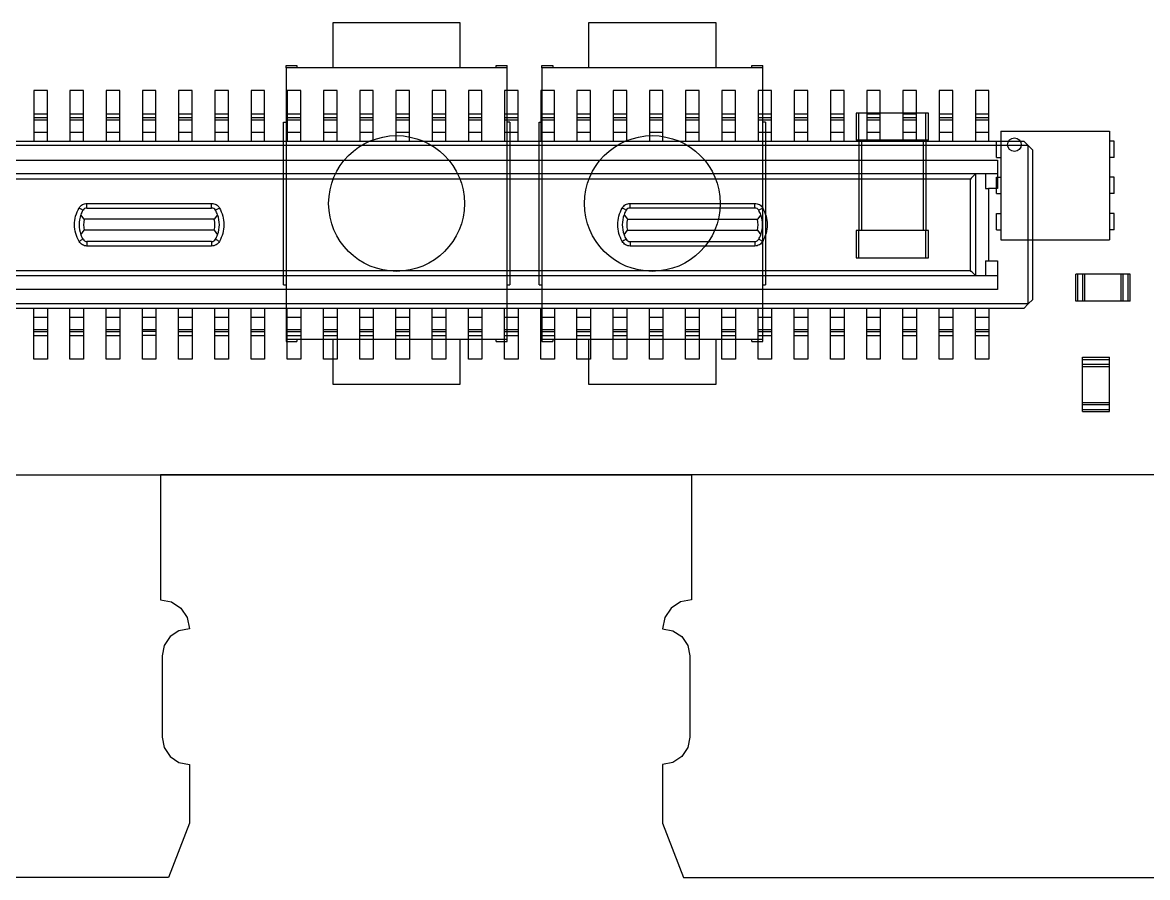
# Model space of a CAD drawing. Header units: millimetres. Extents: x 60.9 to 90.4, y 105.2 to 134.4.
# Drawn here: x 71.16 to 83.59, y 105.2 to 114.65 of the extents above; entities that cross this region are included whole.
import ezdxf

# ---------------------------------------------------------------- set-up
doc = ezdxf.new("R2010")
doc.units = ezdxf.units.MM

msp = doc.modelspace()

# ---------------------------------------------------------------- linework, layer by layer
at = {"color": 7, "linetype": 'Continuous', "lineweight": 25}
for p, q in [((74.593, 114.146), (74.593, 114.646)), ((74.593, 114.646), (75.993, 114.646)), ((75.993, 114.646), (75.993, 114.146)), ((77.418, 114.146), (77.418, 114.646)), ((77.418, 114.646), (78.818, 114.646)), ((78.818, 114.646), (78.818, 114.146)), ((74.073, 114.171), (74.193, 114.171)), ((74.073, 114.146), (74.073, 114.171)), ((74.073, 114.146), (74.073, 111.146)), ((76.513, 114.146), (74.073, 114.146)), ((74.193, 114.171), (74.193, 114.146)), ((76.393, 114.146), (76.393, 114.171)), ((76.393, 114.171), (76.513, 114.171)), ((76.513, 114.146), (76.513, 114.171)), ((76.513, 111.146), (76.513, 114.146)), ((76.898, 114.171), (77.018, 114.171)), ((76.898, 114.146), (76.898, 114.171)), ((76.898, 114.146), (76.898, 111.146)), ((79.338, 114.146), (76.898, 114.146)), ((77.018, 114.171), (77.018, 114.146)), ((79.218, 114.146), (79.218, 114.171)), ((79.218, 114.171), (79.338, 114.171)), ((79.338, 114.146), (79.338, 114.171)), ((79.338, 111.146), (79.338, 114.146)), ((71.436, 113.896), (71.286, 113.896)), ((71.286, 113.896), (71.286, 113.636)), ((71.436, 113.636), (71.436, 113.896)), ((71.836, 113.896), (71.686, 113.896)), ((71.686, 113.896), (71.686, 113.636)), ((71.836, 113.636), (71.836, 113.896)), ((72.236, 113.896), (72.086, 113.896)), ((72.086, 113.896), (72.086, 113.636)), ((72.236, 113.636), (72.236, 113.896)), ((72.636, 113.896), (72.486, 113.896)), ((72.486, 113.896), (72.486, 113.636)), ((72.636, 113.636), (72.636, 113.896)), ((73.036, 113.896), (72.886, 113.896)), ((72.886, 113.896), (72.886, 113.636)), ((73.036, 113.636), (73.036, 113.896)), ((73.436, 113.896), (73.286, 113.896)), ((73.286, 113.896), (73.286, 113.636)), ((73.436, 113.636), (73.436, 113.896)), ((73.836, 113.896), (73.686, 113.896)), ((73.686, 113.896), (73.686, 113.636)), ((73.836, 113.636), (73.836, 113.896)), ((74.236, 113.896), (74.086, 113.896)), ((74.086, 113.896), (74.086, 113.636)), ((74.236, 113.636), (74.236, 113.896)), ((74.636, 113.896), (74.486, 113.896)), ((74.486, 113.896), (74.486, 113.636)), ((74.636, 113.636), (74.636, 113.896)), ((75.036, 113.896), (74.886, 113.896)), ((74.886, 113.896), (74.886, 113.636)), ((75.036, 113.636), (75.036, 113.896)), ((75.436, 113.896), (75.286, 113.896)), ((75.286, 113.896), (75.286, 113.636)), ((75.436, 113.636), (75.436, 113.896)), ((75.836, 113.896), (75.686, 113.896)), ((75.686, 113.896), (75.686, 113.636)), ((75.836, 113.636), (75.836, 113.896)), ((76.236, 113.896), (76.086, 113.896)), ((76.086, 113.896), (76.086, 113.636)), ((76.236, 113.636), (76.236, 113.896)), ((76.636, 113.896), (76.486, 113.896)), ((76.486, 113.896), (76.486, 113.636)), ((76.636, 113.636), (76.636, 113.896)), ((77.036, 113.896), (76.886, 113.896)), ((76.886, 113.896), (76.886, 113.636)), ((77.036, 113.636), (77.036, 113.896)), ((77.436, 113.896), (77.286, 113.896)), ((77.286, 113.896), (77.286, 113.636)), ((77.436, 113.636), (77.436, 113.896)), ((77.836, 113.896), (77.686, 113.896)), ((77.686, 113.896), (77.686, 113.636)), ((77.836, 113.636), (77.836, 113.896)), ((78.236, 113.896), (78.086, 113.896)), ((78.086, 113.896), (78.086, 113.636)), ((78.236, 113.636), (78.236, 113.896)), ((78.636, 113.896), (78.486, 113.896)), ((78.486, 113.896), (78.486, 113.636)), ((78.636, 113.636), (78.636, 113.896)), ((79.036, 113.896), (78.886, 113.896)), ((78.886, 113.896), (78.886, 113.636)), ((79.036, 113.636), (79.036, 113.896)), ((79.436, 113.896), (79.286, 113.896)), ((79.286, 113.896), (79.286, 113.636)), ((79.436, 113.636), (79.436, 113.896)), ((79.836, 113.896), (79.686, 113.896)), ((79.686, 113.896), (79.686, 113.636)), ((79.836, 113.636), (79.836, 113.896)), ((80.236, 113.896), (80.086, 113.896)), ((80.086, 113.896), (80.086, 113.636)), ((80.236, 113.636), (80.236, 113.896)), ((80.636, 113.896), (80.486, 113.896)), ((80.486, 113.896), (80.486, 113.636)), ((80.636, 113.636), (80.636, 113.896)), ((81.036, 113.896), (80.886, 113.896)), ((80.886, 113.896), (80.886, 113.636)), ((81.036, 113.636), (81.036, 113.896)), ((81.436, 113.896), (81.286, 113.896)), ((81.286, 113.896), (81.286, 113.636)), ((81.436, 113.636), (81.436, 113.896)), ((81.836, 113.896), (81.686, 113.896)), ((81.686, 113.896), (81.686, 113.636)), ((81.836, 113.636), (81.836, 113.896)), ((71.286, 113.636), (71.436, 113.636)), ((71.286, 113.636), (71.286, 113.592)), ((71.436, 113.592), (71.286, 113.592)), ((71.286, 113.592), (71.286, 113.569)), ((71.436, 113.592), (71.436, 113.636)), ((71.436, 113.569), (71.436, 113.592)), ((71.686, 113.636), (71.836, 113.636)), ((71.686, 113.636), (71.686, 113.592)), ((71.836, 113.592), (71.686, 113.592)), ((71.686, 113.592), (71.686, 113.569)), ((71.836, 113.592), (71.836, 113.636)), ((71.836, 113.569), (71.836, 113.592)), ((72.086, 113.636), (72.236, 113.636)), ((72.086, 113.636), (72.086, 113.592)), ((72.236, 113.592), (72.086, 113.592)), ((72.086, 113.592), (72.086, 113.569)), ((72.236, 113.592), (72.236, 113.636)), ((72.236, 113.569), (72.236, 113.592)), ((72.486, 113.636), (72.636, 113.636)), ((72.486, 113.636), (72.486, 113.592)), ((72.636, 113.592), (72.486, 113.592)), ((72.486, 113.592), (72.486, 113.569)), ((72.636, 113.592), (72.636, 113.636)), ((72.636, 113.569), (72.636, 113.592)), ((72.886, 113.636), (73.036, 113.636)), ((72.886, 113.636), (72.886, 113.592)), ((73.036, 113.592), (72.886, 113.592)), ((72.886, 113.592), (72.886, 113.569)), ((73.036, 113.592), (73.036, 113.636)), ((73.036, 113.569), (73.036, 113.592)), ((73.286, 113.636), (73.436, 113.636)), ((73.286, 113.636), (73.286, 113.592)), ((73.436, 113.592), (73.286, 113.592)), ((73.286, 113.592), (73.286, 113.569)), ((73.436, 113.592), (73.436, 113.636)), ((73.436, 113.569), (73.436, 113.592)), ((73.686, 113.636), (73.836, 113.636)), ((73.686, 113.636), (73.686, 113.592)), ((73.836, 113.592), (73.686, 113.592)), ((73.686, 113.592), (73.686, 113.569)), ((73.836, 113.592), (73.836, 113.636)), ((73.836, 113.569), (73.836, 113.592)), ((74.086, 113.636), (74.236, 113.636)), ((74.086, 113.636), (74.086, 113.592)), ((74.236, 113.592), (74.086, 113.592)), ((74.086, 113.592), (74.086, 113.569)), ((74.236, 113.592), (74.236, 113.636)), ((74.236, 113.569), (74.236, 113.592)), ((74.486, 113.636), (74.636, 113.636)), ((74.486, 113.636), (74.486, 113.592)), ((74.636, 113.592), (74.486, 113.592)), ((74.486, 113.592), (74.486, 113.569)), ((74.636, 113.592), (74.636, 113.636)), ((74.636, 113.569), (74.636, 113.592)), ((74.886, 113.636), (75.036, 113.636)), ((74.886, 113.636), (74.886, 113.592)), ((75.036, 113.592), (74.886, 113.592)), ((74.886, 113.592), (74.886, 113.569)), ((75.036, 113.592), (75.036, 113.636)), ((75.036, 113.569), (75.036, 113.592)), ((75.286, 113.636), (75.436, 113.636)), ((75.286, 113.636), (75.286, 113.592)), ((75.436, 113.592), (75.286, 113.592)), ((75.286, 113.592), (75.286, 113.569)), ((75.436, 113.592), (75.436, 113.636)), ((75.436, 113.569), (75.436, 113.592)), ((75.686, 113.636), (75.836, 113.636)), ((75.686, 113.636), (75.686, 113.592)), ((75.836, 113.592), (75.686, 113.592)), ((75.686, 113.592), (75.686, 113.569)), ((75.836, 113.592), (75.836, 113.636)), ((75.836, 113.569), (75.836, 113.592)), ((76.086, 113.636), (76.236, 113.636)), ((76.086, 113.636), (76.086, 113.592)), ((76.236, 113.592), (76.086, 113.592)), ((76.086, 113.592), (76.086, 113.569)), ((76.236, 113.592), (76.236, 113.636)), ((76.236, 113.569), (76.236, 113.592)), ((76.486, 113.636), (76.636, 113.636)), ((76.486, 113.636), (76.486, 113.592)), ((76.636, 113.592), (76.486, 113.592)), ((76.486, 113.592), (76.486, 113.569)), ((76.636, 113.592), (76.636, 113.636)), ((76.636, 113.569), (76.636, 113.592)), ((76.886, 113.636), (77.036, 113.636)), ((76.886, 113.636), (76.886, 113.592)), ((77.036, 113.592), (76.886, 113.592)), ((76.886, 113.592), (76.886, 113.569)), ((77.036, 113.592), (77.036, 113.636)), ((77.036, 113.569), (77.036, 113.592)), ((77.286, 113.636), (77.436, 113.636)), ((77.286, 113.636), (77.286, 113.592)), ((77.436, 113.592), (77.286, 113.592)), ((77.286, 113.592), (77.286, 113.569)), ((77.436, 113.592), (77.436, 113.636)), ((77.436, 113.569), (77.436, 113.592)), ((77.686, 113.636), (77.836, 113.636)), ((77.686, 113.636), (77.686, 113.592)), ((77.836, 113.592), (77.686, 113.592)), ((77.686, 113.592), (77.686, 113.569)), ((77.836, 113.592), (77.836, 113.636)), ((77.836, 113.569), (77.836, 113.592)), ((78.086, 113.636), (78.236, 113.636)), ((78.086, 113.636), (78.086, 113.592)), ((78.236, 113.592), (78.086, 113.592)), ((78.086, 113.592), (78.086, 113.569)), ((78.236, 113.592), (78.236, 113.636)), ((78.236, 113.569), (78.236, 113.592)), ((78.486, 113.636), (78.636, 113.636)), ((78.486, 113.636), (78.486, 113.592)), ((78.636, 113.592), (78.486, 113.592)), ((78.486, 113.592), (78.486, 113.569)), ((78.636, 113.592), (78.636, 113.636)), ((78.636, 113.569), (78.636, 113.592)), ((78.886, 113.636), (79.036, 113.636)), ((78.886, 113.636), (78.886, 113.592)), ((79.036, 113.592), (78.886, 113.592)), ((78.886, 113.592), (78.886, 113.569)), ((79.036, 113.592), (79.036, 113.636)), ((79.036, 113.569), (79.036, 113.592)), ((79.286, 113.636), (79.436, 113.636)), ((79.286, 113.636), (79.286, 113.592)), ((79.436, 113.592), (79.286, 113.592)), ((79.286, 113.592), (79.286, 113.569)), ((79.436, 113.592), (79.436, 113.636)), ((79.436, 113.569), (79.436, 113.592)), ((79.686, 113.636), (79.836, 113.636)), ((79.686, 113.636), (79.686, 113.592)), ((79.836, 113.592), (79.686, 113.592)), ((79.686, 113.592), (79.686, 113.569)), ((79.836, 113.592), (79.836, 113.636)), ((79.836, 113.569), (79.836, 113.592)), ((80.086, 113.636), (80.236, 113.636)), ((80.086, 113.636), (80.086, 113.592)), ((80.236, 113.592), (80.086, 113.592)), ((80.086, 113.592), (80.086, 113.569)), ((80.236, 113.592), (80.236, 113.636)), ((80.236, 113.569), (80.236, 113.592)), ((80.368, 113.646), (80.368, 113.346)), ((80.398, 113.646), (80.368, 113.646)), ((80.398, 113.346), (80.398, 113.646)), ((81.138, 113.646), (80.398, 113.646)), ((80.486, 113.636), (80.636, 113.636)), ((80.486, 113.636), (80.486, 113.592)), ((80.636, 113.592), (80.486, 113.592)), ((80.486, 113.592), (80.486, 113.569)), ((80.636, 113.592), (80.636, 113.636)), ((80.636, 113.569), (80.636, 113.592)), ((80.886, 113.636), (81.036, 113.636)), ((80.886, 113.636), (80.886, 113.592)), ((81.036, 113.592), (80.886, 113.592)), ((80.886, 113.592), (80.886, 113.569)), ((81.036, 113.592), (81.036, 113.636)), ((81.036, 113.569), (81.036, 113.592)), ((81.138, 113.346), (81.138, 113.646)), ((81.168, 113.646), (81.138, 113.646)), ((81.168, 113.346), (81.168, 113.646)), ((81.286, 113.636), (81.436, 113.636)), ((81.286, 113.636), (81.286, 113.592)), ((81.436, 113.592), (81.286, 113.592)), ((81.286, 113.592), (81.286, 113.569)), ((81.436, 113.592), (81.436, 113.636)), ((81.436, 113.569), (81.436, 113.592)), ((81.686, 113.636), (81.836, 113.636)), ((81.686, 113.636), (81.686, 113.592)), ((81.836, 113.592), (81.686, 113.592)), ((81.686, 113.592), (81.686, 113.569)), ((81.836, 113.592), (81.836, 113.636)), ((81.836, 113.569), (81.836, 113.592)), ((71.286, 113.569), (71.436, 113.569)), ((71.286, 113.569), (71.286, 113.436)), ((71.436, 113.436), (71.436, 113.569)), ((71.686, 113.569), (71.836, 113.569)), ((71.686, 113.569), (71.686, 113.436)), ((71.836, 113.436), (71.836, 113.569)), ((72.086, 113.569), (72.236, 113.569)), ((72.086, 113.569), (72.086, 113.436)), ((72.236, 113.436), (72.236, 113.569)), ((72.486, 113.569), (72.636, 113.569)), ((72.486, 113.569), (72.486, 113.436)), ((72.636, 113.436), (72.636, 113.569)), ((72.886, 113.569), (73.036, 113.569)), ((72.886, 113.569), (72.886, 113.436)), ((73.036, 113.436), (73.036, 113.569)), ((73.286, 113.569), (73.436, 113.569)), ((73.286, 113.569), (73.286, 113.436)), ((73.436, 113.436), (73.436, 113.569)), ((73.686, 113.569), (73.836, 113.569)), ((73.686, 113.569), (73.686, 113.436)), ((73.836, 113.436), (73.836, 113.569)), ((74.043, 111.746), (74.043, 113.546)), ((74.043, 113.546), (74.073, 113.546)), ((74.086, 113.569), (74.236, 113.569)), ((74.086, 113.569), (74.086, 113.436)), ((74.236, 113.436), (74.236, 113.569)), ((74.486, 113.569), (74.636, 113.569)), ((74.486, 113.569), (74.486, 113.436)), ((74.636, 113.436), (74.636, 113.569)), ((74.886, 113.569), (75.036, 113.569)), ((74.886, 113.569), (74.886, 113.436)), ((75.036, 113.436), (75.036, 113.569)), ((75.286, 113.569), (75.436, 113.569)), ((75.286, 113.569), (75.286, 113.436)), ((75.436, 113.436), (75.436, 113.569)), ((75.686, 113.569), (75.836, 113.569)), ((75.686, 113.569), (75.686, 113.436)), ((75.836, 113.436), (75.836, 113.569)), ((76.086, 113.569), (76.236, 113.569)), ((76.086, 113.569), (76.086, 113.436)), ((76.236, 113.436), (76.236, 113.569)), ((76.486, 113.569), (76.636, 113.569)), ((76.486, 113.569), (76.486, 113.436)), ((76.543, 113.546), (76.513, 113.546)), ((76.543, 113.546), (76.543, 111.746)), ((76.636, 113.436), (76.636, 113.569)), ((76.868, 111.746), (76.868, 113.546)), ((76.868, 113.546), (76.898, 113.546)), ((76.886, 113.569), (77.036, 113.569)), ((76.886, 113.569), (76.886, 113.436)), ((77.036, 113.436), (77.036, 113.569)), ((77.286, 113.569), (77.436, 113.569)), ((77.286, 113.569), (77.286, 113.436)), ((77.436, 113.436), (77.436, 113.569)), ((77.686, 113.569), (77.836, 113.569)), ((77.686, 113.569), (77.686, 113.436)), ((77.836, 113.436), (77.836, 113.569)), ((78.086, 113.569), (78.236, 113.569)), ((78.086, 113.569), (78.086, 113.436)), ((78.236, 113.436), (78.236, 113.569)), ((78.486, 113.569), (78.636, 113.569)), ((78.486, 113.569), (78.486, 113.436)), ((78.636, 113.436), (78.636, 113.569)), ((78.886, 113.569), (79.036, 113.569)), ((78.886, 113.569), (78.886, 113.436)), ((79.036, 113.436), (79.036, 113.569)), ((79.286, 113.569), (79.436, 113.569)), ((79.286, 113.569), (79.286, 113.436)), ((79.368, 113.546), (79.338, 113.546)), ((79.368, 113.546), (79.368, 111.746)), ((79.436, 113.436), (79.436, 113.569)), ((79.686, 113.569), (79.836, 113.569)), ((79.686, 113.569), (79.686, 113.436)), ((79.836, 113.436), (79.836, 113.569)), ((80.086, 113.569), (80.236, 113.569)), ((80.086, 113.569), (80.086, 113.436)), ((80.236, 113.436), (80.236, 113.569)), ((80.486, 113.569), (80.636, 113.569)), ((80.486, 113.569), (80.486, 113.436)), ((80.636, 113.436), (80.636, 113.569)), ((80.886, 113.569), (81.036, 113.569)), ((80.886, 113.569), (80.886, 113.436)), ((81.036, 113.436), (81.036, 113.569)), ((81.286, 113.569), (81.436, 113.569)), ((81.286, 113.569), (81.286, 113.436)), ((81.436, 113.436), (81.436, 113.569)), ((81.686, 113.569), (81.836, 113.569)), ((81.686, 113.569), (81.686, 113.436)), ((81.836, 113.436), (81.836, 113.569)), ((68.901, 113.336), (82.221, 113.336)), ((71.286, 113.436), (71.286, 113.336)), ((71.286, 113.436), (71.436, 113.436)), ((71.436, 113.336), (71.436, 113.436)), ((71.686, 113.436), (71.836, 113.436)), ((71.686, 113.436), (71.686, 113.336)), ((71.836, 113.336), (71.836, 113.436)), ((72.086, 113.436), (72.236, 113.436)), ((72.086, 113.436), (72.086, 113.336)), ((72.236, 113.336), (72.236, 113.436)), ((72.486, 113.436), (72.636, 113.436)), ((72.486, 113.436), (72.486, 113.336)), ((72.636, 113.336), (72.636, 113.436)), ((72.886, 113.436), (72.886, 113.336)), ((72.886, 113.436), (73.036, 113.436)), ((73.036, 113.336), (73.036, 113.436)), ((73.286, 113.436), (73.436, 113.436)), ((73.286, 113.436), (73.286, 113.336)), ((73.436, 113.336), (73.436, 113.436)), ((73.686, 113.436), (73.686, 113.336)), ((73.686, 113.436), (73.836, 113.436)), ((73.836, 113.336), (73.836, 113.436)), ((74.086, 113.436), (74.236, 113.436)), ((74.086, 113.436), (74.086, 113.336)), ((74.236, 113.336), (74.236, 113.436)), ((74.486, 113.436), (74.636, 113.436)), ((74.486, 113.436), (74.486, 113.336)), ((74.636, 113.336), (74.636, 113.436)), ((74.886, 113.436), (74.886, 113.336)), ((74.886, 113.436), (75.036, 113.436)), ((75.036, 113.336), (75.036, 113.436)), ((75.286, 113.436), (75.286, 113.336)), ((75.286, 113.436), (75.436, 113.436)), ((75.436, 113.336), (75.436, 113.436)), ((75.686, 113.436), (75.836, 113.436)), ((75.686, 113.436), (75.686, 113.336)), ((75.836, 113.336), (75.836, 113.436)), ((76.086, 113.436), (76.236, 113.436)), ((76.086, 113.436), (76.086, 113.336)), ((76.236, 113.336), (76.236, 113.436)), ((76.486, 113.436), (76.486, 113.336)), ((76.486, 113.436), (76.636, 113.436)), ((76.636, 113.336), (76.636, 113.436)), ((76.886, 113.436), (77.036, 113.436)), ((76.886, 113.436), (76.886, 113.336)), ((77.036, 113.336), (77.036, 113.436)), ((77.286, 113.436), (77.286, 113.336)), ((77.286, 113.436), (77.436, 113.436)), ((77.436, 113.336), (77.436, 113.436)), ((77.686, 113.436), (77.686, 113.336)), ((77.686, 113.436), (77.836, 113.436)), ((77.836, 113.336), (77.836, 113.436)), ((78.086, 113.436), (78.236, 113.436)), ((78.086, 113.436), (78.086, 113.336)), ((78.236, 113.336), (78.236, 113.436)), ((78.486, 113.436), (78.486, 113.336)), ((78.486, 113.436), (78.636, 113.436)), ((78.636, 113.336), (78.636, 113.436)), ((78.886, 113.436), (79.036, 113.436)), ((78.886, 113.436), (78.886, 113.336)), ((79.036, 113.336), (79.036, 113.436)), ((79.286, 113.436), (79.286, 113.336)), ((79.286, 113.436), (79.436, 113.436)), ((79.436, 113.336), (79.436, 113.436)), ((79.686, 113.436), (79.686, 113.336)), ((79.686, 113.436), (79.836, 113.436)), ((79.836, 113.336), (79.836, 113.436)), ((80.086, 113.436), (80.236, 113.436)), ((80.086, 113.436), (80.086, 113.336)), ((80.236, 113.336), (80.236, 113.436)), ((80.398, 113.346), (80.368, 113.346)), ((81.138, 113.346), (80.398, 113.346)), ((80.398, 113.346), (80.398, 112.346)), ((80.428, 113.346), (80.428, 112.346)), ((80.486, 113.436), (80.636, 113.436)), ((80.486, 113.436), (80.486, 113.336)), ((80.636, 113.336), (80.636, 113.436)), ((80.886, 113.436), (80.886, 113.336)), ((80.886, 113.436), (81.036, 113.436)), ((81.036, 113.336), (81.036, 113.436)), ((81.108, 113.346), (81.108, 112.346)), ((81.168, 113.346), (81.138, 113.346)), ((81.138, 113.346), (81.138, 112.346)), ((81.286, 113.436), (81.286, 113.336)), ((81.286, 113.436), (81.436, 113.436)), ((81.436, 113.336), (81.436, 113.436)), ((81.686, 113.436), (81.686, 113.336)), ((81.686, 113.436), (81.836, 113.436)), ((81.836, 113.336), (81.836, 113.436)), ((81.918, 113.156), (81.918, 113.336)), ((81.918, 113.336), (81.968, 113.336)), ((81.968, 113.446), (83.168, 113.446)), ((81.968, 113.446), (81.968, 112.246)), ((82.221, 113.336), (82.271, 113.286)), ((83.168, 113.446), (83.168, 112.246)), ((83.218, 113.336), (83.168, 113.336)), ((83.218, 113.156), (83.218, 113.336)), ((82.271, 113.286), (68.851, 113.286)), ((82.271, 111.536), (82.271, 113.286)), ((82.321, 113.236), (82.271, 113.286)), ((82.321, 111.586), (82.321, 113.236)), ((69.191, 113.126), (81.931, 113.126)), ((81.918, 113.156), (81.968, 113.156)), ((81.931, 113.126), (81.931, 112.811)), ((83.218, 113.156), (83.168, 113.156)), ((69.191, 112.976), (81.931, 112.976)), ((81.69, 111.847), (81.69, 112.976)), ((81.797, 112.976), (81.797, 112.811)), ((81.631, 112.916), (69.492, 112.916)), ((81.631, 111.906), (81.631, 112.916)), ((81.918, 112.756), (81.918, 112.936)), ((81.918, 112.936), (81.968, 112.936)), ((83.218, 112.936), (83.168, 112.936)), ((83.218, 112.756), (83.218, 112.936)), ((81.797, 112.811), (81.831, 112.811)), ((81.831, 112.811), (81.831, 112.011)), ((81.931, 112.811), (81.831, 112.811)), ((81.918, 112.756), (81.968, 112.756)), ((83.218, 112.756), (83.168, 112.756)), ((71.873, 112.596), (71.873, 112.646)), ((71.873, 112.646), (73.25, 112.646)), ((71.873, 112.596), (73.25, 112.596)), ((73.25, 112.596), (73.25, 112.646)), ((77.873, 112.596), (77.873, 112.646)), ((77.873, 112.646), (79.25, 112.646)), ((79.25, 112.596), (77.873, 112.596)), ((79.25, 112.596), (79.25, 112.646)), ((71.843, 112.471), (71.806, 112.521)), ((71.843, 112.471), (71.806, 112.521)), ((73.28, 112.471), (71.843, 112.471)), ((73.317, 112.521), (73.28, 112.471)), ((73.317, 112.521), (73.28, 112.471)), ((77.806, 112.521), (77.843, 112.471)), ((77.806, 112.521), (77.843, 112.471)), ((77.843, 112.471), (79.28, 112.471)), ((79.317, 112.521), (79.28, 112.471)), ((79.317, 112.521), (79.28, 112.471)), ((81.918, 112.356), (81.918, 112.536)), ((81.918, 112.536), (81.968, 112.536)), ((83.218, 112.536), (83.168, 112.536)), ((83.218, 112.356), (83.218, 112.536)), ((71.806, 112.301), (71.843, 112.351)), ((71.806, 112.301), (71.843, 112.351)), ((73.28, 112.351), (71.843, 112.351)), ((73.28, 112.351), (73.317, 112.301)), ((73.28, 112.351), (73.317, 112.301)), ((77.806, 112.301), (77.843, 112.351)), ((77.806, 112.301), (77.843, 112.351)), ((77.843, 112.351), (79.28, 112.351)), ((79.28, 112.351), (79.317, 112.301)), ((79.28, 112.351), (79.317, 112.301)), ((80.368, 112.346), (80.368, 112.046)), ((80.398, 112.346), (80.368, 112.346)), ((80.398, 112.046), (80.398, 112.346)), ((81.138, 112.346), (80.398, 112.346)), ((81.138, 112.046), (81.138, 112.346)), ((81.168, 112.346), (81.138, 112.346)), ((81.168, 112.046), (81.168, 112.346)), ((81.918, 112.356), (81.968, 112.356)), ((83.218, 112.356), (83.168, 112.356)), ((73.25, 112.226), (71.873, 112.226)), ((71.873, 112.226), (71.873, 112.176)), ((73.25, 112.226), (73.25, 112.176)), ((77.873, 112.226), (79.25, 112.226)), ((77.873, 112.226), (77.873, 112.176)), ((79.25, 112.226), (79.25, 112.176)), ((81.968, 112.246), (83.168, 112.246)), ((73.25, 112.176), (71.873, 112.176)), ((79.25, 112.176), (77.873, 112.176)), ((80.368, 112.046), (80.398, 112.046)), ((80.398, 112.046), (81.138, 112.046)), ((81.138, 112.046), (81.168, 112.046)), ((81.797, 112.011), (81.797, 111.846)), ((81.797, 112.011), (81.831, 112.011)), ((81.831, 112.011), (81.931, 112.011)), ((81.931, 112.011), (81.931, 111.696)), ((81.931, 111.846), (69.191, 111.846)), ((69.492, 111.906), (81.631, 111.906)), ((82.796, 111.565), (82.796, 111.865)), ((82.818, 111.865), (82.796, 111.865)), ((82.818, 111.565), (82.818, 111.865)), ((82.872, 111.865), (82.818, 111.865)), ((82.872, 111.565), (82.872, 111.865)), ((82.896, 111.865), (82.872, 111.865)), ((83.295, 111.865), (82.896, 111.865)), ((82.896, 111.565), (82.896, 111.865)), ((83.295, 111.565), (83.295, 111.865)), ((83.319, 111.865), (83.295, 111.865)), ((83.319, 111.565), (83.319, 111.865)), ((83.373, 111.865), (83.319, 111.865)), ((83.373, 111.565), (83.373, 111.865)), ((83.395, 111.865), (83.373, 111.865)), ((83.395, 111.565), (83.395, 111.865)), ((74.043, 111.746), (74.073, 111.746)), ((76.513, 111.746), (76.543, 111.746)), ((76.868, 111.746), (76.898, 111.746)), ((79.338, 111.746), (79.368, 111.746)), ((81.931, 111.696), (69.191, 111.696)), ((82.271, 111.536), (68.851, 111.536)), ((82.221, 111.486), (68.901, 111.486)), ((71.286, 111.386), (71.286, 111.486)), ((71.436, 111.486), (71.436, 111.386)), ((71.686, 111.386), (71.686, 111.486)), ((71.836, 111.486), (71.836, 111.386)), ((72.086, 111.386), (72.086, 111.486)), ((72.236, 111.486), (72.236, 111.386)), ((72.486, 111.386), (72.486, 111.486)), ((72.636, 111.486), (72.636, 111.386)), ((72.886, 111.386), (72.886, 111.486)), ((73.036, 111.486), (73.036, 111.386)), ((73.286, 111.386), (73.286, 111.486)), ((73.436, 111.486), (73.436, 111.386)), ((73.686, 111.386), (73.686, 111.486)), ((73.836, 111.486), (73.836, 111.386)), ((74.086, 111.386), (74.086, 111.486)), ((74.236, 111.486), (74.236, 111.386)), ((74.486, 111.386), (74.486, 111.486)), ((74.636, 111.486), (74.636, 111.386)), ((74.886, 111.386), (74.886, 111.486)), ((75.036, 111.486), (75.036, 111.386)), ((75.286, 111.386), (75.286, 111.486)), ((75.436, 111.486), (75.436, 111.386)), ((75.686, 111.386), (75.686, 111.486)), ((75.836, 111.486), (75.836, 111.386)), ((76.086, 111.386), (76.086, 111.486)), ((76.236, 111.486), (76.236, 111.386)), ((76.486, 111.386), (76.486, 111.486)), ((76.636, 111.486), (76.636, 111.386)), ((76.886, 111.386), (76.886, 111.486)), ((77.036, 111.486), (77.036, 111.386)), ((77.286, 111.386), (77.286, 111.486)), ((77.436, 111.486), (77.436, 111.386)), ((77.686, 111.386), (77.686, 111.486)), ((77.836, 111.486), (77.836, 111.386)), ((78.086, 111.386), (78.086, 111.486)), ((78.236, 111.486), (78.236, 111.386)), ((78.486, 111.386), (78.486, 111.486)), ((78.636, 111.486), (78.636, 111.386)), ((78.886, 111.386), (78.886, 111.486)), ((79.036, 111.486), (79.036, 111.386)), ((79.286, 111.386), (79.286, 111.486)), ((79.436, 111.486), (79.436, 111.386)), ((79.686, 111.386), (79.686, 111.486)), ((79.836, 111.486), (79.836, 111.386)), ((80.086, 111.386), (80.086, 111.486)), ((80.236, 111.486), (80.236, 111.386)), ((80.486, 111.386), (80.486, 111.486)), ((80.636, 111.486), (80.636, 111.386)), ((80.886, 111.386), (80.886, 111.486)), ((81.036, 111.486), (81.036, 111.386)), ((81.286, 111.386), (81.286, 111.486)), ((81.436, 111.486), (81.436, 111.386)), ((81.686, 111.386), (81.686, 111.486)), ((81.836, 111.486), (81.836, 111.386)), ((82.221, 111.486), (82.271, 111.536)), ((82.271, 111.536), (82.321, 111.586)), ((82.818, 111.565), (82.796, 111.565)), ((82.872, 111.565), (82.818, 111.565)), ((82.896, 111.565), (82.872, 111.565)), ((83.295, 111.565), (82.896, 111.565)), ((83.319, 111.565), (83.295, 111.565)), ((83.373, 111.565), (83.319, 111.565)), ((83.395, 111.565), (83.373, 111.565)), ((71.436, 111.386), (71.286, 111.386)), ((71.286, 111.254), (71.286, 111.386)), ((71.436, 111.386), (71.436, 111.254)), ((71.836, 111.386), (71.686, 111.386)), ((71.686, 111.254), (71.686, 111.386)), ((71.836, 111.386), (71.836, 111.254)), ((72.236, 111.386), (72.086, 111.386)), ((72.086, 111.254), (72.086, 111.386)), ((72.236, 111.386), (72.236, 111.254)), ((72.636, 111.386), (72.486, 111.386)), ((72.486, 111.254), (72.486, 111.386)), ((72.636, 111.386), (72.636, 111.254)), ((72.886, 111.254), (72.886, 111.386)), ((73.036, 111.386), (72.886, 111.386)), ((73.036, 111.386), (73.036, 111.254)), ((73.436, 111.386), (73.286, 111.386)), ((73.286, 111.254), (73.286, 111.386)), ((73.436, 111.386), (73.436, 111.254)), ((73.836, 111.386), (73.686, 111.386)), ((73.686, 111.254), (73.686, 111.386)), ((73.836, 111.386), (73.836, 111.254)), ((74.236, 111.386), (74.086, 111.386)), ((74.086, 111.254), (74.086, 111.386)), ((74.236, 111.386), (74.236, 111.254)), ((74.636, 111.386), (74.486, 111.386)), ((74.486, 111.254), (74.486, 111.386)), ((74.636, 111.386), (74.636, 111.254)), ((75.036, 111.386), (74.886, 111.386)), ((74.886, 111.254), (74.886, 111.386)), ((75.036, 111.386), (75.036, 111.254)), ((75.436, 111.386), (75.286, 111.386)), ((75.286, 111.254), (75.286, 111.386)), ((75.436, 111.386), (75.436, 111.254)), ((75.836, 111.386), (75.686, 111.386)), ((75.686, 111.254), (75.686, 111.386)), ((75.836, 111.386), (75.836, 111.254)), ((76.236, 111.386), (76.086, 111.386)), ((76.086, 111.254), (76.086, 111.386)), ((76.236, 111.386), (76.236, 111.254)), ((76.636, 111.386), (76.486, 111.386)), ((76.486, 111.254), (76.486, 111.386)), ((76.636, 111.386), (76.636, 111.254)), ((77.036, 111.386), (76.886, 111.386)), ((76.886, 111.254), (76.886, 111.386)), ((77.036, 111.386), (77.036, 111.254)), ((77.286, 111.254), (77.286, 111.386)), ((77.436, 111.386), (77.286, 111.386)), ((77.436, 111.386), (77.436, 111.254)), ((77.686, 111.254), (77.686, 111.386)), ((77.836, 111.386), (77.686, 111.386)), ((77.836, 111.386), (77.836, 111.254)), ((78.236, 111.386), (78.086, 111.386)), ((78.086, 111.254), (78.086, 111.386)), ((78.236, 111.386), (78.236, 111.254)), ((78.636, 111.386), (78.486, 111.386)), ((78.486, 111.254), (78.486, 111.386)), ((78.636, 111.386), (78.636, 111.254)), ((79.036, 111.386), (78.886, 111.386)), ((78.886, 111.254), (78.886, 111.386)), ((79.036, 111.386), (79.036, 111.254)), ((79.436, 111.386), (79.286, 111.386)), ((79.286, 111.254), (79.286, 111.386)), ((79.436, 111.386), (79.436, 111.254)), ((79.836, 111.386), (79.686, 111.386)), ((79.686, 111.254), (79.686, 111.386)), ((79.836, 111.386), (79.836, 111.254)), ((80.236, 111.386), (80.086, 111.386)), ((80.086, 111.254), (80.086, 111.386)), ((80.236, 111.386), (80.236, 111.254)), ((80.636, 111.386), (80.486, 111.386)), ((80.486, 111.254), (80.486, 111.386)), ((80.636, 111.386), (80.636, 111.254)), ((81.036, 111.386), (80.886, 111.386)), ((80.886, 111.254), (80.886, 111.386)), ((81.036, 111.386), (81.036, 111.254)), ((81.436, 111.386), (81.286, 111.386)), ((81.286, 111.254), (81.286, 111.386)), ((81.436, 111.386), (81.436, 111.254)), ((81.686, 111.254), (81.686, 111.386)), ((81.836, 111.386), (81.686, 111.386)), ((81.836, 111.386), (81.836, 111.254)), ((71.286, 111.254), (71.436, 111.254)), ((71.286, 111.231), (71.286, 111.254)), ((71.286, 111.231), (71.436, 111.231)), ((71.286, 111.186), (71.286, 111.231)), ((71.436, 111.254), (71.436, 111.231)), ((71.436, 111.231), (71.436, 111.186)), ((71.686, 111.254), (71.836, 111.254)), ((71.686, 111.231), (71.686, 111.254)), ((71.686, 111.231), (71.836, 111.231)), ((71.686, 111.186), (71.686, 111.231)), ((71.836, 111.254), (71.836, 111.231)), ((71.836, 111.231), (71.836, 111.186)), ((72.086, 111.254), (72.236, 111.254)), ((72.086, 111.231), (72.086, 111.254)), ((72.086, 111.231), (72.236, 111.231)), ((72.086, 111.186), (72.086, 111.231)), ((72.236, 111.254), (72.236, 111.231)), ((72.236, 111.231), (72.236, 111.186)), ((72.486, 111.254), (72.636, 111.254)), ((72.486, 111.231), (72.486, 111.254)), ((72.636, 111.231), (72.486, 111.231)), ((72.486, 111.186), (72.486, 111.231)), ((72.636, 111.254), (72.636, 111.231)), ((72.636, 111.231), (72.636, 111.186)), ((72.886, 111.254), (73.036, 111.254)), ((72.886, 111.231), (72.886, 111.254)), ((72.886, 111.231), (73.036, 111.231)), ((72.886, 111.186), (72.886, 111.231)), ((73.036, 111.254), (73.036, 111.231)), ((73.036, 111.231), (73.036, 111.186)), ((73.286, 111.254), (73.436, 111.254)), ((73.286, 111.231), (73.286, 111.254)), ((73.286, 111.231), (73.436, 111.231)), ((73.286, 111.186), (73.286, 111.231)), ((73.436, 111.254), (73.436, 111.231)), ((73.436, 111.231), (73.436, 111.186)), ((73.686, 111.254), (73.836, 111.254)), ((73.686, 111.231), (73.686, 111.254)), ((73.686, 111.231), (73.836, 111.231)), ((73.686, 111.186), (73.686, 111.231)), ((73.836, 111.254), (73.836, 111.231)), ((73.836, 111.231), (73.836, 111.186)), ((74.086, 111.254), (74.236, 111.254)), ((74.086, 111.231), (74.086, 111.254)), ((74.086, 111.231), (74.236, 111.231)), ((74.086, 111.186), (74.086, 111.231)), ((74.236, 111.254), (74.236, 111.231)), ((74.236, 111.231), (74.236, 111.186)), ((74.486, 111.254), (74.636, 111.254)), ((74.486, 111.231), (74.486, 111.254)), ((74.486, 111.231), (74.636, 111.231)), ((74.486, 111.186), (74.486, 111.231)), ((74.636, 111.254), (74.636, 111.231)), ((74.636, 111.231), (74.636, 111.186)), ((74.886, 111.254), (75.036, 111.254)), ((74.886, 111.231), (74.886, 111.254)), ((74.886, 111.231), (75.036, 111.231)), ((74.886, 111.186), (74.886, 111.231)), ((75.036, 111.254), (75.036, 111.231)), ((75.036, 111.231), (75.036, 111.186)), ((75.286, 111.254), (75.436, 111.254)), ((75.286, 111.231), (75.286, 111.254)), ((75.286, 111.231), (75.436, 111.231)), ((75.286, 111.186), (75.286, 111.231)), ((75.436, 111.254), (75.436, 111.231)), ((75.436, 111.231), (75.436, 111.186)), ((75.686, 111.254), (75.836, 111.254)), ((75.686, 111.231), (75.686, 111.254)), ((75.686, 111.231), (75.836, 111.231)), ((75.686, 111.186), (75.686, 111.231)), ((75.836, 111.254), (75.836, 111.231)), ((75.836, 111.231), (75.836, 111.186)), ((76.086, 111.254), (76.236, 111.254)), ((76.086, 111.231), (76.086, 111.254)), ((76.086, 111.231), (76.236, 111.231)), ((76.086, 111.186), (76.086, 111.231)), ((76.236, 111.254), (76.236, 111.231)), ((76.236, 111.231), (76.236, 111.186)), ((76.486, 111.254), (76.636, 111.254)), ((76.486, 111.231), (76.486, 111.254)), ((76.486, 111.231), (76.636, 111.231)), ((76.486, 111.186), (76.486, 111.231)), ((76.636, 111.254), (76.636, 111.231)), ((76.636, 111.231), (76.636, 111.186)), ((76.886, 111.254), (77.036, 111.254)), ((76.886, 111.231), (76.886, 111.254)), ((76.886, 111.231), (77.036, 111.231)), ((76.886, 111.186), (76.886, 111.231)), ((77.036, 111.254), (77.036, 111.231)), ((77.036, 111.231), (77.036, 111.186)), ((77.286, 111.254), (77.436, 111.254)), ((77.286, 111.231), (77.286, 111.254)), ((77.286, 111.231), (77.436, 111.231)), ((77.286, 111.186), (77.286, 111.231)), ((77.436, 111.254), (77.436, 111.231)), ((77.436, 111.231), (77.436, 111.186)), ((77.686, 111.254), (77.836, 111.254)), ((77.686, 111.231), (77.686, 111.254)), ((77.686, 111.231), (77.836, 111.231)), ((77.686, 111.186), (77.686, 111.231)), ((77.836, 111.254), (77.836, 111.231)), ((77.836, 111.231), (77.836, 111.186)), ((78.086, 111.254), (78.236, 111.254)), ((78.086, 111.231), (78.086, 111.254)), ((78.086, 111.231), (78.236, 111.231)), ((78.086, 111.186), (78.086, 111.231)), ((78.236, 111.254), (78.236, 111.231)), ((78.236, 111.231), (78.236, 111.186)), ((78.486, 111.254), (78.636, 111.254)), ((78.486, 111.231), (78.486, 111.254)), ((78.486, 111.231), (78.636, 111.231)), ((78.486, 111.186), (78.486, 111.231)), ((78.636, 111.254), (78.636, 111.231)), ((78.636, 111.231), (78.636, 111.186)), ((78.886, 111.254), (79.036, 111.254)), ((78.886, 111.231), (78.886, 111.254)), ((78.886, 111.231), (79.036, 111.231)), ((78.886, 111.186), (78.886, 111.231)), ((79.036, 111.254), (79.036, 111.231)), ((79.036, 111.231), (79.036, 111.186)), ((79.286, 111.254), (79.436, 111.254)), ((79.286, 111.231), (79.286, 111.254)), ((79.286, 111.231), (79.436, 111.231)), ((79.286, 111.186), (79.286, 111.231)), ((79.436, 111.254), (79.436, 111.231)), ((79.436, 111.231), (79.436, 111.186)), ((79.686, 111.254), (79.836, 111.254)), ((79.686, 111.231), (79.686, 111.254)), ((79.686, 111.231), (79.836, 111.231)), ((79.686, 111.186), (79.686, 111.231)), ((79.836, 111.254), (79.836, 111.231)), ((79.836, 111.231), (79.836, 111.186)), ((80.086, 111.254), (80.236, 111.254)), ((80.086, 111.231), (80.086, 111.254)), ((80.086, 111.231), (80.236, 111.231)), ((80.086, 111.186), (80.086, 111.231)), ((80.236, 111.254), (80.236, 111.231)), ((80.236, 111.231), (80.236, 111.186)), ((80.486, 111.254), (80.636, 111.254)), ((80.486, 111.231), (80.486, 111.254)), ((80.486, 111.231), (80.636, 111.231)), ((80.486, 111.186), (80.486, 111.231)), ((80.636, 111.254), (80.636, 111.231)), ((80.636, 111.231), (80.636, 111.186)), ((80.886, 111.254), (81.036, 111.254)), ((80.886, 111.231), (80.886, 111.254)), ((80.886, 111.231), (81.036, 111.231)), ((80.886, 111.186), (80.886, 111.231)), ((81.036, 111.254), (81.036, 111.231)), ((81.036, 111.231), (81.036, 111.186)), ((81.286, 111.254), (81.436, 111.254)), ((81.286, 111.231), (81.286, 111.254)), ((81.286, 111.231), (81.436, 111.231)), ((81.286, 111.186), (81.286, 111.231)), ((81.436, 111.254), (81.436, 111.231)), ((81.436, 111.231), (81.436, 111.186)), ((81.686, 111.254), (81.836, 111.254)), ((81.686, 111.231), (81.686, 111.254)), ((81.686, 111.231), (81.836, 111.231)), ((81.686, 111.186), (81.686, 111.231)), ((81.836, 111.254), (81.836, 111.231)), ((81.836, 111.231), (81.836, 111.186)), ((71.286, 111.186), (71.436, 111.186)), ((71.286, 110.926), (71.286, 111.186)), ((71.436, 111.186), (71.436, 110.926)), ((71.686, 111.186), (71.836, 111.186)), ((71.686, 110.926), (71.686, 111.186)), ((71.836, 111.186), (71.836, 110.926)), ((72.086, 111.186), (72.236, 111.186)), ((72.086, 110.926), (72.086, 111.186)), ((72.236, 111.186), (72.236, 110.926)), ((72.636, 111.186), (72.486, 111.186)), ((72.486, 110.926), (72.486, 111.186)), ((72.636, 111.186), (72.636, 110.926)), ((72.886, 111.186), (73.036, 111.186)), ((72.886, 110.926), (72.886, 111.186)), ((73.036, 111.186), (73.036, 110.926)), ((73.286, 111.186), (73.436, 111.186)), ((73.286, 110.926), (73.286, 111.186)), ((73.436, 111.186), (73.436, 110.926)), ((73.686, 111.186), (73.836, 111.186)), ((73.686, 110.926), (73.686, 111.186)), ((73.836, 111.186), (73.836, 110.926)), ((74.073, 111.146), (76.513, 111.146)), ((74.073, 111.146), (74.073, 111.121)), ((74.073, 111.121), (74.193, 111.121)), ((74.086, 111.186), (74.236, 111.186)), ((74.086, 110.926), (74.086, 111.186)), ((74.193, 111.146), (74.193, 111.121)), ((74.236, 111.186), (74.236, 110.926)), ((74.486, 111.186), (74.636, 111.186)), ((74.486, 110.926), (74.486, 111.186)), ((74.593, 110.646), (74.593, 111.146)), ((74.636, 111.186), (74.636, 110.926)), ((74.886, 111.186), (75.036, 111.186)), ((74.886, 110.926), (74.886, 111.186)), ((75.036, 111.186), (75.036, 110.926)), ((75.286, 111.186), (75.436, 111.186)), ((75.286, 110.926), (75.286, 111.186)), ((75.436, 111.186), (75.436, 110.926)), ((75.686, 111.186), (75.836, 111.186)), ((75.686, 110.926), (75.686, 111.186)), ((75.836, 111.186), (75.836, 110.926)), ((75.993, 111.146), (75.993, 110.646)), ((76.086, 111.186), (76.236, 111.186)), ((76.086, 110.926), (76.086, 111.186)), ((76.236, 111.186), (76.236, 110.926)), ((76.393, 111.121), (76.393, 111.146)), ((76.393, 111.121), (76.513, 111.121)), ((76.486, 111.186), (76.636, 111.186)), ((76.486, 110.926), (76.486, 111.186)), ((76.513, 111.121), (76.513, 111.146)), ((76.636, 111.186), (76.636, 110.926)), ((76.886, 111.186), (77.036, 111.186)), ((76.886, 110.926), (76.886, 111.186)), ((76.898, 111.146), (79.338, 111.146)), ((76.898, 111.146), (76.898, 111.121)), ((76.898, 111.121), (77.018, 111.121)), ((77.018, 111.146), (77.018, 111.121)), ((77.036, 111.186), (77.036, 110.926)), ((77.286, 111.186), (77.436, 111.186)), ((77.286, 110.926), (77.286, 111.186)), ((77.418, 110.646), (77.418, 111.146)), ((77.436, 111.186), (77.436, 110.926)), ((77.686, 111.186), (77.836, 111.186)), ((77.686, 110.926), (77.686, 111.186)), ((77.836, 111.186), (77.836, 110.926)), ((78.086, 111.186), (78.236, 111.186)), ((78.086, 110.926), (78.086, 111.186)), ((78.236, 111.186), (78.236, 110.926)), ((78.486, 111.186), (78.636, 111.186)), ((78.486, 110.926), (78.486, 111.186)), ((78.636, 111.186), (78.636, 110.926)), ((78.818, 111.146), (78.818, 110.646)), ((78.886, 111.186), (79.036, 111.186)), ((78.886, 110.926), (78.886, 111.186)), ((79.036, 111.186), (79.036, 110.926)), ((79.218, 111.121), (79.218, 111.146)), ((79.218, 111.121), (79.338, 111.121)), ((79.286, 111.186), (79.436, 111.186)), ((79.286, 110.926), (79.286, 111.186)), ((79.338, 111.121), (79.338, 111.146)), ((79.436, 111.186), (79.436, 110.926)), ((79.686, 111.186), (79.836, 111.186)), ((79.686, 110.926), (79.686, 111.186)), ((79.836, 111.186), (79.836, 110.926)), ((80.086, 111.186), (80.236, 111.186)), ((80.086, 110.926), (80.086, 111.186)), ((80.236, 111.186), (80.236, 110.926)), ((80.486, 111.186), (80.636, 111.186)), ((80.486, 110.926), (80.486, 111.186)), ((80.636, 111.186), (80.636, 110.926)), ((80.886, 111.186), (81.036, 111.186)), ((80.886, 110.926), (80.886, 111.186)), ((81.036, 111.186), (81.036, 110.926)), ((81.286, 111.186), (81.436, 111.186)), ((81.286, 110.926), (81.286, 111.186)), ((81.436, 111.186), (81.436, 110.926)), ((81.686, 111.186), (81.836, 111.186)), ((81.686, 110.926), (81.686, 111.186)), ((81.836, 111.186), (81.836, 110.926)), ((71.436, 110.926), (71.286, 110.926)), ((71.836, 110.926), (71.686, 110.926)), ((72.236, 110.926), (72.086, 110.926)), ((72.636, 110.926), (72.486, 110.926)), ((73.036, 110.926), (72.886, 110.926)), ((73.436, 110.926), (73.286, 110.926)), ((73.836, 110.926), (73.686, 110.926)), ((74.236, 110.926), (74.086, 110.926)), ((74.636, 110.926), (74.486, 110.926)), ((75.036, 110.926), (74.886, 110.926)), ((75.436, 110.926), (75.286, 110.926)), ((75.836, 110.926), (75.686, 110.926)), ((76.236, 110.926), (76.086, 110.926)), ((76.636, 110.926), (76.486, 110.926)), ((77.036, 110.926), (76.886, 110.926)), ((77.436, 110.926), (77.286, 110.926)), ((77.836, 110.926), (77.686, 110.926)), ((78.236, 110.926), (78.086, 110.926)), ((78.636, 110.926), (78.486, 110.926)), ((79.036, 110.926), (78.886, 110.926)), ((79.436, 110.926), (79.286, 110.926)), ((79.836, 110.926), (79.686, 110.926)), ((80.236, 110.926), (80.086, 110.926)), ((80.636, 110.926), (80.486, 110.926)), ((81.036, 110.926), (80.886, 110.926)), ((81.436, 110.926), (81.286, 110.926)), ((81.836, 110.926), (81.686, 110.926)), ((82.868, 110.946), (83.168, 110.946)), ((82.868, 110.923), (82.868, 110.946)), ((82.868, 110.923), (83.168, 110.923)), ((82.868, 110.869), (82.868, 110.923)), ((82.868, 110.869), (83.168, 110.869)), ((82.868, 110.846), (82.868, 110.869)), ((82.868, 110.446), (82.868, 110.846)), ((82.868, 110.846), (83.168, 110.846)), ((83.168, 110.923), (83.168, 110.946)), ((83.168, 110.869), (83.168, 110.923)), ((83.168, 110.846), (83.168, 110.869)), ((83.168, 110.446), (83.168, 110.846)), ((75.993, 110.646), (74.593, 110.646)), ((78.818, 110.646), (77.418, 110.646)), ((82.868, 110.446), (83.168, 110.446)), ((82.868, 110.423), (82.868, 110.446)), ((82.868, 110.423), (83.168, 110.423)), ((82.868, 110.369), (82.868, 110.423)), ((82.868, 110.369), (83.168, 110.369)), ((82.868, 110.346), (82.868, 110.369)), ((82.868, 110.346), (83.168, 110.346)), ((83.168, 110.423), (83.168, 110.446)), ((83.168, 110.369), (83.168, 110.423)), ((83.168, 110.346), (83.168, 110.369)), ((63.628, 109.646), (78.551, 109.646)), ((87.608, 109.646), (72.685, 109.646)), ((72.685, 109.646), (72.685, 108.266)), ((78.551, 109.646), (78.551, 108.266)), ((72.685, 108.266), (72.808, 108.242)), ((72.808, 108.242), (72.911, 108.173)), ((78.429, 108.242), (78.325, 108.173)), ((78.551, 108.266), (78.429, 108.242)), ((72.911, 108.173), (72.981, 108.069)), ((78.325, 108.173), (78.256, 108.069)), ((72.981, 108.069), (73.005, 107.946)), ((78.256, 108.069), (78.231, 107.946)), ((72.89, 107.924), (72.793, 107.859)), ((73.005, 107.946), (72.89, 107.924)), ((78.231, 107.946), (78.346, 107.924)), ((78.346, 107.924), (78.444, 107.859)), ((72.728, 107.761), (72.705, 107.646)), ((72.793, 107.859), (72.728, 107.761)), ((78.444, 107.859), (78.509, 107.761)), ((78.509, 107.761), (78.531, 107.646)), ((72.705, 107.646), (72.705, 106.746)), ((78.531, 107.646), (78.531, 106.746)), ((72.705, 106.746), (72.728, 106.632)), ((78.531, 106.746), (78.509, 106.632)), ((72.728, 106.632), (72.793, 106.534)), ((78.509, 106.632), (78.444, 106.534)), ((72.793, 106.534), (72.89, 106.469)), ((78.444, 106.534), (78.346, 106.469)), ((72.89, 106.469), (73.005, 106.446)), ((73.005, 106.446), (73.005, 105.796)), ((78.346, 106.469), (78.231, 106.446)), ((78.231, 106.446), (78.231, 105.796)), ((73.005, 105.796), (72.775, 105.196)), ((78.231, 105.796), (78.461, 105.196)), ((72.775, 105.196), (66.565, 105.196)), ((78.461, 105.196), (84.671, 105.196))]:
    msp.add_line(p, q, dxfattribs=at)
at = {"color": 7, "linetype": 'Continuous', "lineweight": 25, "flags": 128}
for points in [[(81.69, 112.976), (81.687, 112.973), (81.683, 112.968), (81.677, 112.963), (81.67, 112.955), (81.661, 112.947), (81.652, 112.937), (81.641, 112.927), (81.631, 112.916)], [(81.69, 112.976), (81.687, 112.973), (81.683, 112.968), (81.677, 112.963), (81.67, 112.955), (81.661, 112.947), (81.652, 112.937), (81.641, 112.927), (81.631, 112.916)], [(71.829, 112.571), (71.828, 112.572), (71.826, 112.573), (71.822, 112.576), (71.817, 112.579), (71.81, 112.583), (71.803, 112.587), (71.794, 112.592), (71.786, 112.596)], [(71.829, 112.571), (71.828, 112.572), (71.826, 112.573), (71.822, 112.576), (71.817, 112.579), (71.81, 112.583), (71.803, 112.587), (71.794, 112.592), (71.786, 112.596)], [(73.294, 112.571), (73.294, 112.572), (73.297, 112.573), (73.301, 112.576), (73.306, 112.579), (73.313, 112.583), (73.32, 112.587), (73.328, 112.592), (73.337, 112.596)], [(73.294, 112.571), (73.294, 112.572), (73.297, 112.573), (73.301, 112.576), (73.306, 112.579), (73.313, 112.583), (73.32, 112.587), (73.328, 112.592), (73.337, 112.596)], [(77.829, 112.571), (77.828, 112.572), (77.826, 112.573), (77.822, 112.576), (77.817, 112.579), (77.81, 112.583), (77.803, 112.587), (77.794, 112.592), (77.786, 112.596)], [(77.829, 112.571), (77.828, 112.572), (77.826, 112.573), (77.822, 112.576), (77.817, 112.579), (77.81, 112.583), (77.803, 112.587), (77.794, 112.592), (77.786, 112.596)], [(79.294, 112.571), (79.294, 112.572), (79.297, 112.573), (79.301, 112.576), (79.306, 112.579), (79.313, 112.583), (79.32, 112.587), (79.328, 112.592), (79.337, 112.596)], [(79.294, 112.571), (79.294, 112.572), (79.297, 112.573), (79.301, 112.576), (79.306, 112.579), (79.313, 112.583), (79.32, 112.587), (79.328, 112.592), (79.337, 112.596)], [(71.829, 112.251), (71.828, 112.251), (71.826, 112.25), (71.822, 112.247), (71.817, 112.244), (71.81, 112.24), (71.803, 112.236), (71.794, 112.231), (71.786, 112.226)], [(71.829, 112.251), (71.828, 112.251), (71.826, 112.25), (71.822, 112.247), (71.817, 112.244), (71.81, 112.24), (71.803, 112.236), (71.794, 112.231), (71.786, 112.226)], [(73.337, 112.226), (73.328, 112.231), (73.32, 112.236), (73.313, 112.24), (73.306, 112.244), (73.301, 112.247), (73.297, 112.25), (73.294, 112.251), (73.294, 112.251)], [(73.337, 112.226), (73.328, 112.231), (73.32, 112.236), (73.313, 112.24), (73.306, 112.244), (73.301, 112.247), (73.297, 112.25), (73.294, 112.251), (73.294, 112.251)], [(77.829, 112.251), (77.828, 112.251), (77.826, 112.25), (77.822, 112.247), (77.817, 112.244), (77.81, 112.24), (77.803, 112.236), (77.794, 112.231), (77.786, 112.226)], [(77.829, 112.251), (77.828, 112.251), (77.826, 112.25), (77.822, 112.247), (77.817, 112.244), (77.81, 112.24), (77.803, 112.236), (77.794, 112.231), (77.786, 112.226)], [(79.337, 112.226), (79.328, 112.231), (79.32, 112.236), (79.313, 112.24), (79.306, 112.244), (79.301, 112.247), (79.297, 112.25), (79.294, 112.251), (79.294, 112.251)], [(79.337, 112.226), (79.328, 112.231), (79.32, 112.236), (79.313, 112.24), (79.306, 112.244), (79.301, 112.247), (79.297, 112.25), (79.294, 112.251), (79.294, 112.251)], [(81.69, 111.847), (81.687, 111.85), (81.683, 111.854), (81.677, 111.86), (81.67, 111.868), (81.661, 111.876), (81.652, 111.886), (81.641, 111.896), (81.631, 111.906)], [(81.69, 111.847), (81.687, 111.85), (81.683, 111.854), (81.677, 111.86), (81.67, 111.868), (81.661, 111.876), (81.652, 111.886), (81.641, 111.896), (81.631, 111.906)]]:
    msp.add_lwpolyline(points, dxfattribs=at)
at = {"color": 7, "linetype": 'Continuous', "lineweight": 25}
for centre, radius in [((75.293, 112.646), 0.75), ((78.118, 112.646), 0.75), ((82.118, 113.296), 0.075)]:
    msp.add_circle(centre, radius, dxfattribs=at)
for centre, radius, start, end in [((71.873, 112.546), 0.05, 90, 150), ((73.25, 112.546), 0.05, 30, 90), ((77.873, 112.546), 0.05, 90, 150), ((79.25, 112.546), 0.05, 30, 90), ((72.106, 112.411), 0.32, 159.8945, 200.1055), ((72.106, 112.411), 0.32, 150, 159.8945), ((72.106, 112.411), 0.27, 167.1604, 192.8396), ((73.016, 112.411), 0.27, 347.1604, 12.8396), ((73.016, 112.411), 0.32, 20.1055, 30), ((73.016, 112.411), 0.32, 339.8945, 20.1055), ((78.106, 112.411), 0.32, 159.8945, 200.1055), ((78.106, 112.411), 0.32, 150, 159.8945), ((78.106, 112.411), 0.27, 167.1604, 192.8396), ((79.016, 112.411), 0.27, 347.1604, 12.8396), ((79.016, 112.411), 0.32, 20.1055, 30), ((79.016, 112.411), 0.32, 339.8945, 20.1055), ((72.106, 112.411), 0.32, 200.1055, 210), ((71.873, 112.276), 0.05, 210, 270), ((73.25, 112.276), 0.05, 270, 330), ((73.016, 112.411), 0.32, 330, 339.8945), ((78.106, 112.411), 0.32, 200.1055, 210), ((77.873, 112.276), 0.05, 210, 270), ((79.25, 112.276), 0.05, 270, 330), ((79.016, 112.411), 0.32, 330, 339.8945)]:
    msp.add_arc(centre, radius, start, end, dxfattribs=at)
for centre, start_param, end_param in [((81.692, 112.916), 0, 0.172681), ((81.692, 111.906), 2.968911, 3.141593)]:
    msp.add_ellipse(centre, major_axis=(0, 0.06), ratio=0.174419, start_param=start_param, end_param=end_param, dxfattribs=at)
for points, knots in [([(71.786, 112.226), (71.772, 112.256), (71.744, 112.314), (71.733, 112.411), (71.743, 112.509), (71.772, 112.567), (71.786, 112.596)], [0, 0, 0, 0, 0.249208, 0.499953, 0.749217, 1, 1, 1, 1]), ([(71.786, 112.226), (71.772, 112.256), (71.744, 112.314), (71.733, 112.411), (71.743, 112.509), (71.772, 112.567), (71.786, 112.596)], [0, 0, 0, 0, 0.249208, 0.499953, 0.749217, 1, 1, 1, 1]), ([(71.786, 112.596), (71.791, 112.604), (71.801, 112.618), (71.822, 112.634), (71.846, 112.645), (71.864, 112.646), (71.873, 112.646)], [0, 0, 0, 0, 0.248556, 0.499968, 0.748572, 1, 1, 1, 1]), ([(71.786, 112.596), (71.791, 112.604), (71.801, 112.618), (71.822, 112.634), (71.846, 112.645), (71.864, 112.646), (71.873, 112.646)], [0, 0, 0, 0, 0.248556, 0.499968, 0.748572, 1, 1, 1, 1]), ([(73.25, 112.646), (73.259, 112.646), (73.276, 112.645), (73.301, 112.634), (73.322, 112.618), (73.332, 112.604), (73.337, 112.596)], [0, 0, 0, 0, 0.248455, 0.499822, 0.74854, 1, 1, 1, 1]), ([(73.25, 112.646), (73.259, 112.646), (73.276, 112.645), (73.301, 112.634), (73.322, 112.618), (73.332, 112.604), (73.337, 112.596)], [0, 0, 0, 0, 0.248455, 0.499822, 0.74854, 1, 1, 1, 1]), ([(73.337, 112.596), (73.351, 112.567), (73.379, 112.509), (73.39, 112.412), (73.379, 112.314), (73.351, 112.256), (73.337, 112.226)], [0, 0, 0, 0, 0.2492204, 0.4999385, 0.7492195, 1, 1, 1, 1]), ([(73.337, 112.596), (73.351, 112.567), (73.379, 112.509), (73.39, 112.412), (73.379, 112.314), (73.351, 112.256), (73.337, 112.226)], [0, 0, 0, 0, 0.2492204, 0.4999385, 0.7492195, 1, 1, 1, 1]), ([(77.786, 112.226), (77.772, 112.256), (77.744, 112.314), (77.733, 112.411), (77.743, 112.509), (77.772, 112.567), (77.786, 112.596)], [0, 0, 0, 0, 0.2492155, 0.4999527, 0.7492096, 1, 1, 1, 1]), ([(77.786, 112.226), (77.772, 112.256), (77.744, 112.314), (77.733, 112.411), (77.743, 112.509), (77.772, 112.567), (77.786, 112.596)], [0, 0, 0, 0, 0.2492155, 0.4999527, 0.7492096, 1, 1, 1, 1]), ([(77.786, 112.596), (77.791, 112.604), (77.801, 112.618), (77.822, 112.634), (77.846, 112.645), (77.864, 112.646), (77.873, 112.646)], [0, 0, 0, 0, 0.2484905, 0.4999247, 0.7485498, 1, 1, 1, 1]), ([(77.786, 112.596), (77.791, 112.604), (77.801, 112.618), (77.822, 112.634), (77.846, 112.645), (77.864, 112.646), (77.873, 112.646)], [0, 0, 0, 0, 0.2484905, 0.4999247, 0.7485498, 1, 1, 1, 1]), ([(79.25, 112.646), (79.259, 112.646), (79.276, 112.645), (79.301, 112.634), (79.322, 112.618), (79.332, 112.604), (79.337, 112.596)], [0, 0, 0, 0, 0.24859, 0.49995, 0.748547, 1, 1, 1, 1]), ([(79.25, 112.646), (79.259, 112.646), (79.276, 112.645), (79.301, 112.634), (79.322, 112.618), (79.332, 112.604), (79.337, 112.596)], [0, 0, 0, 0, 0.24859, 0.49995, 0.748547, 1, 1, 1, 1]), ([(79.337, 112.596), (79.351, 112.567), (79.379, 112.509), (79.39, 112.412), (79.379, 112.314), (79.351, 112.256), (79.337, 112.226)], [0, 0, 0, 0, 0.249218, 0.499939, 0.749222, 1, 1, 1, 1]), ([(79.337, 112.596), (79.351, 112.567), (79.379, 112.509), (79.39, 112.412), (79.379, 112.314), (79.351, 112.256), (79.337, 112.226)], [0, 0, 0, 0, 0.249218, 0.499939, 0.749222, 1, 1, 1, 1]), ([(71.873, 112.176), (71.864, 112.177), (71.846, 112.178), (71.822, 112.189), (71.801, 112.205), (71.791, 112.219), (71.786, 112.226)], [0, 0, 0, 0, 0.248459, 0.499857, 0.748536, 1, 1, 1, 1]), ([(71.873, 112.176), (71.864, 112.177), (71.846, 112.178), (71.822, 112.189), (71.801, 112.205), (71.791, 112.219), (71.786, 112.226)], [0, 0, 0, 0, 0.248459, 0.499857, 0.748536, 1, 1, 1, 1]), ([(73.337, 112.226), (73.332, 112.219), (73.322, 112.205), (73.301, 112.189), (73.277, 112.178), (73.259, 112.177), (73.25, 112.176)], [0, 0, 0, 0, 0.24856, 0.499932, 0.748568, 1, 1, 1, 1]), ([(73.337, 112.226), (73.332, 112.219), (73.322, 112.205), (73.301, 112.189), (73.277, 112.178), (73.259, 112.177), (73.25, 112.176)], [0, 0, 0, 0, 0.24856, 0.499932, 0.748568, 1, 1, 1, 1]), ([(77.873, 112.176), (77.864, 112.177), (77.846, 112.178), (77.822, 112.189), (77.801, 112.205), (77.791, 112.219), (77.786, 112.226)], [0, 0, 0, 0, 0.248481, 0.499901, 0.748601, 1, 1, 1, 1]), ([(77.873, 112.176), (77.864, 112.177), (77.846, 112.178), (77.822, 112.189), (77.801, 112.205), (77.791, 112.219), (77.786, 112.226)], [0, 0, 0, 0, 0.248481, 0.499901, 0.748601, 1, 1, 1, 1]), ([(79.337, 112.226), (79.332, 112.219), (79.322, 112.205), (79.301, 112.189), (79.277, 112.178), (79.259, 112.177), (79.25, 112.176)], [0, 0, 0, 0, 0.248462, 0.499823, 0.748579, 1, 1, 1, 1]), ([(79.337, 112.226), (79.332, 112.219), (79.322, 112.205), (79.301, 112.189), (79.277, 112.178), (79.259, 112.177), (79.25, 112.176)], [0, 0, 0, 0, 0.248462, 0.499823, 0.748579, 1, 1, 1, 1])]:
    msp.add_open_spline(points, degree=3, knots=knots, dxfattribs=at)

doc.saveas('drawing.dxf')
